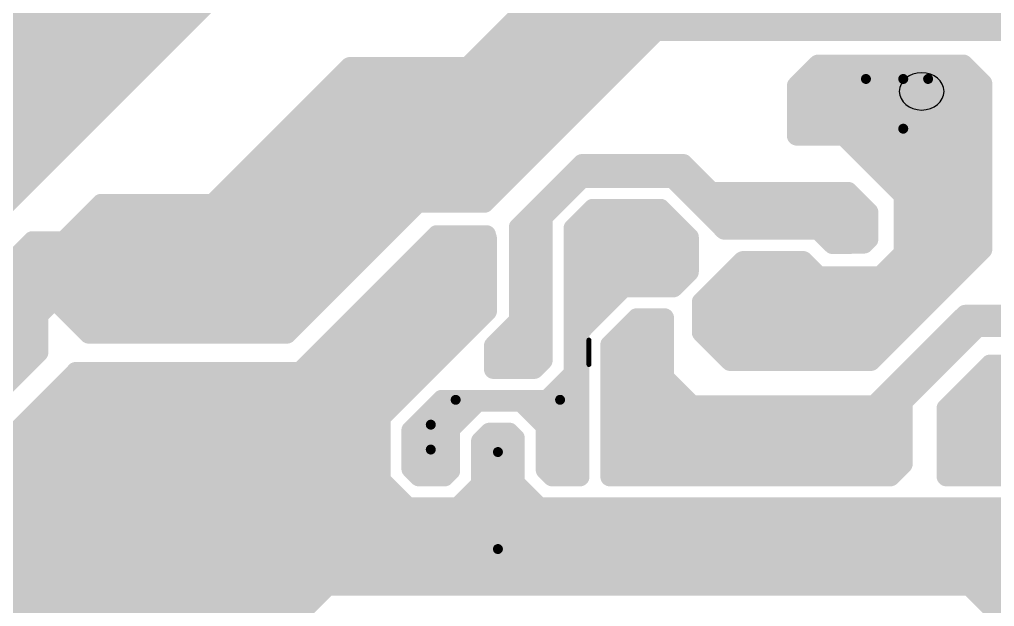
# Model space of a CAD drawing. Extents: x 13 to 23.9, y 0.2 to 11.6.
# Drawn here: x 19.736 to 21.697, y 8.989 to 10.169 of the extents above; entities that cross this region are included whole.
import ezdxf

# ---------------------------------------------------------------- set-up
doc = ezdxf.new("R2010")
doc.units = 0
doc.header["$MEASUREMENT"] = 0
doc.layers.add('BOTTOM', color=250, linetype='Continuous')
doc.layers.get('0').off()

# ---------------------------------------------------------------- blocks, each defined once
blk = doc.blocks.new('UNIT_DISC')
at = {"linetype": 'Continuous', "const_width": 0.5}
blk.add_lwpolyline([(0.25, 0, 1), (-0.25, 0, 1)], format="xyb", close=True, dxfattribs=at)
blk = doc.blocks.new('SHAPE_OV_1600_1400_0_0_0_0')
at = {"linetype": 'Continuous', "const_width": 0.14}
blk.add_lwpolyline([(-0.01, 0), (0.01, 0)], dxfattribs=at)
at = {"xscale": 0.14, "yscale": 0.14, "zscale": 0.14}
for p in [(-0.01, 0), (0.01, 0)]:
    blk.add_blockref('UNIT_DISC', p, dxfattribs=at)
blk = doc.blocks.new('P_OX160Y140D18A')
at = {"layer": 'BOTTOM'}
blk.add_blockref('SHAPE_OV_1600_1400_0_0_0_0', (0, 0), dxfattribs=at)
blk = doc.blocks.new('C25')
for p in [(19.8, 9.65), (19.8, 9.25)]:
    blk.add_blockref('P_OX160Y140D18A', p)
blk = doc.blocks.new('RCFILTERED_18922')
at = {"layer": 'BOTTOM', "linetype": 'Continuous', "const_width": 0.09}
for points in [[(21.15, 10.825), (21.35, 10.825)], [(21.35, 10.025), (21.55, 10.025)]]:
    blk.add_lwpolyline(points, dxfattribs=at)
at = {"layer": 'BOTTOM', "xscale": 0.09, "yscale": 0.09, "zscale": 0.09}
for p in [(21.15, 10.825), (21.35, 10.825), (21.35, 10.025), (21.55, 10.025)]:
    blk.add_blockref('UNIT_DISC', p, dxfattribs=at)
blk = doc.blocks.new('SHAPE_EL_900_900_0_0_0_0')
at = {"xscale": 0.09, "yscale": 0.09, "zscale": 0.09}
blk.add_blockref('UNIT_DISC', (0, 0), dxfattribs=at)
blk = doc.blocks.new('P_EX90Y90D17A')
at = {"layer": 'BOTTOM'}
blk.add_blockref('SHAPE_EL_900_900_0_0_0_0', (0, 0), dxfattribs=at)
blk = doc.blocks.new('SHAPE_EL_1600_1600_0_0_0_0')
at = {"xscale": 0.16, "yscale": 0.16, "zscale": 0.16}
blk.add_blockref('UNIT_DISC', (0, 0), dxfattribs=at)
blk = doc.blocks.new('P_EX160Y160D19A')
at = {"layer": 'BOTTOM'}
blk.add_blockref('SHAPE_EL_1600_1600_0_0_0_0', (0, 0), dxfattribs=at)
blk = doc.blocks.new('SHAPE_EL_1800_1500_0_0_0_0')
at = {"xscale": 0.18, "yscale": 0.15, "zscale": 0.15}
blk.add_blockref('UNIT_DISC', (0, 0), dxfattribs=at)
blk = doc.blocks.new('P_EX180Y150D19A')
at = {"layer": 'BOTTOM'}
blk.add_blockref('SHAPE_EL_1800_1500_0_0_0_0', (0, 0), dxfattribs=at)
blk = doc.blocks.new('RC1')
for name, p in [('P_EX160Y160D19A', (21.15, 10.825)), ('RCFILTERED_18922', (0, 0)), ('P_EX90Y90D17A', (21.35, 10.825)), ('P_EX180Y150D19A', (21.55, 10.025)), ('P_EX90Y90D17A', (21.35, 10.025))]:
    blk.add_blockref(name, p)
blk = doc.blocks.new('SHAPE_EL_1200_1200_0_0_0_0')
at = {"xscale": 0.12, "yscale": 0.12, "zscale": 0.12}
blk.add_blockref('UNIT_DISC', (0, 0), dxfattribs=at)
blk = doc.blocks.new('P_EX120Y120D18A')
at = {"layer": 'BOTTOM'}
blk.add_blockref('SHAPE_EL_1200_1200_0_0_0_0', (0, 0), dxfattribs=at)
blk = doc.blocks.new('SHAPE_EL_1800_1800_0_0_0_0')
at = {"xscale": 0.18, "yscale": 0.18, "zscale": 0.18}
blk.add_blockref('UNIT_DISC', (0, 0), dxfattribs=at)
blk = doc.blocks.new('P_EX180Y180D18A')
at = {"layer": 'BOTTOM'}
blk.add_blockref('SHAPE_EL_1800_1800_0_0_0_0', (0, 0), dxfattribs=at)
blk = doc.blocks.new('SHAPE_EL_1000_1000_0_0_0_0')
at = {"xscale": 0.1, "yscale": 0.1, "zscale": 0.1}
blk.add_blockref('UNIT_DISC', (0, 0), dxfattribs=at)
blk = doc.blocks.new('P_EX100Y100D17A')
at = {"layer": 'BOTTOM'}
blk.add_blockref('SHAPE_EL_1000_1000_0_0_0_0', (0, 0), dxfattribs=at)
blk = doc.blocks.new('RL2')
for name, p in [('P_EX180Y180D18A', (21.912, 9.9)), ('P_EX100Y100D17A', (21.412, 9.75)), ('P_EX120Y120D18A', (21.312, 9.55)), ('P_EX100Y100D17A', (21.412, 9.35)), ('P_EX180Y180D18A', (22.012, 9.2)), ('P_EX180Y180D18A', (22.287, 9.2))]:
    blk.add_blockref(name, p)
blk = doc.blocks.new('P_EX100Y100D18A')
at = {"layer": 'BOTTOM'}
blk.add_blockref('SHAPE_EL_1000_1000_0_0_0_0', (0, 0), dxfattribs=at)
blk = doc.blocks.new('RL1')
for name, p in [('P_EX100Y100D17A', (21.305, 9.785)), ('P_EX100Y100D18A', (21.78, 9.785)), ('P_EX120Y120D18A', (21.225, 9.55)), ('P_EX100Y100D17A', (21.305, 9.31)), ('P_EX120Y120D18A', (21.78, 9.31))]:
    blk.add_blockref(name, p)
blk = doc.blocks.new('SHAPE_EL_780_780_0_0_0_0')
at = {"xscale": 0.078, "yscale": 0.078, "zscale": 0.078}
blk.add_blockref('UNIT_DISC', (0, 0), dxfattribs=at)
blk = doc.blocks.new('P_EX78Y78D16A')
at = {"layer": 'BOTTOM'}
blk.add_blockref('SHAPE_EL_780_780_0_0_0_0', (0, 0), dxfattribs=at)
blk = doc.blocks.new('J31')
for p in [(21.1, 9.101), (21.1, 8.601)]:
    blk.add_blockref('P_EX78Y78D16A', p)
blk = doc.blocks.new('J32')
for p in [(20.963, 9.299), (20.963, 8.699)]:
    blk.add_blockref('P_EX78Y78D16A', p)
blk = doc.blocks.new('J29')
for p in [(20.563, 9.299), (20.563, 8.699)]:
    blk.add_blockref('P_EX78Y78D16A', p)
blk = doc.blocks.new('4148_19392')
at = {"layer": 'BOTTOM', "linetype": 'Continuous', "const_width": 0.01}
blk.add_lwpolyline([(20.881, 9.476), (20.881, 9.525)], dxfattribs=at)
at = {"layer": 'BOTTOM', "xscale": 0.01, "yscale": 0.01, "zscale": 0.01}
for p in [(20.881, 9.525), (20.881, 9.476)]:
    blk.add_blockref('UNIT_DISC', p, dxfattribs=at)
blk = doc.blocks.new('D10')
for name, p in [('P_EX78Y78D16A', (20.75, 9.5)), ('4148_19392', (0, 0)), ('P_EX78Y78D16A', (20.95, 9.5))]:
    blk.add_blockref(name, p)
blk = doc.blocks.new('SHAPE_OV_800_1100_0_0_0_0')
at = {"linetype": 'Continuous', "const_width": 0.08}
blk.add_lwpolyline([(0, -0.015), (0, 0.015)], dxfattribs=at)
at = {"xscale": 0.08, "yscale": 0.08, "zscale": 0.08}
for p in [(0, 0.015), (0, -0.015)]:
    blk.add_blockref('UNIT_DISC', p, dxfattribs=at)
blk = doc.blocks.new('P_OX80Y110D17A')
at = {"layer": 'BOTTOM'}
blk.add_blockref('SHAPE_OV_800_1100_0_0_0_0', (0, 0), dxfattribs=at)
blk = doc.blocks.new('Q21')
for p in [(20.651, 9.637), (20.763, 9.637), (20.876, 9.637)]:
    blk.add_blockref('P_OX80Y110D17A', p)
blk = doc.blocks.new('C26')
for p in [(20.7, 9.3), (20.825, 9.3)]:
    blk.add_blockref('P_EX78Y78D16A', p)
blk = doc.blocks.new('R45')
for p in [(21.038, 9.7), (21.039, 9.3)]:
    blk.add_blockref('P_EX78Y78D16A', p)
blk = doc.blocks.new('POLY_S17_L2_26323')
at = {"layer": 'BOTTOM'}
for points in [[(20.562, 9.725), (20.462, 9.362), (20.3, 9.462)], [(20.675, 9.575), (20.462, 9.362), (20.675, 9.737)], [(20.675, 9.737), (20.462, 9.362), (20.562, 9.725)], [(19.837, 9.45), (20.3, 9.462), (19.4, 9.012)], [(20.3, 9.462), (20.462, 9.362), (19.4, 9.012)], [(19.4, 9.012), (20.462, 9.362), (20.35, 9.025)], [(20.462, 9.25), (20.35, 9.025), (20.462, 9.362)], [(20.525, 9.175), (20.35, 9.025), (20.462, 9.25)], [(20.5, 9.025), (20.35, 9.025), (20.525, 9.175)], [(19.937, 8.612), (19.4, 9.012), (20.35, 9.025)], [(19.225, 8.612), (19.4, 9.012), (19.937, 8.612)]]:
    blk.add_solid(points, dxfattribs=at)
blk = doc.blocks.new('POLY_S28_L2_26324')
at = {"layer": 'BOTTOM'}
for points in [[(20.875, 10.3), (21.025, 10.137), (20.637, 10.075)], [(21.962, 10.175), (21.025, 10.137), (20.875, 10.3)], [(21.875, 10.162), (21.025, 10.137), (21.962, 10.175)], [(21.825, 10.137), (21.025, 10.137), (21.875, 10.162)], [(20.537, 9.8), (19.775, 9.6), (21.025, 10.137)], [(19.775, 9.6), (20.112, 9.8), (21.025, 10.137)], [(20.637, 10.075), (21.025, 10.137), (20.112, 9.8)], [(20.687, 9.8), (20.537, 9.8), (21.025, 10.137)], [(20.425, 10.087), (20.637, 10.075), (20.112, 9.8)], [(19.837, 9.725), (20.112, 9.8), (19.437, 9.4)], [(19.437, 9.4), (20.112, 9.8), (19.775, 9.6)], [(19.812, 9.6), (19.775, 9.6), (20.537, 9.8)], [(20.275, 9.537), (19.812, 9.6), (20.537, 9.8)], [(19.9, 9.8), (20.112, 9.8), (19.837, 9.725)], [(19.762, 9.725), (19.837, 9.725), (19.437, 9.4)], [(19.775, 9.5), (19.362, 9.087), (19.775, 9.6)], [(19.362, 9.087), (19.437, 9.4), (19.775, 9.6)], [(19.875, 9.537), (19.812, 9.6), (20.275, 9.537)]]:
    blk.add_solid(points, dxfattribs=at)
blk = doc.blocks.new('POLY_S13_L2_26326')
at = {"layer": 'BOTTOM'}
for points in [[(20.05, 10.537), (19.437, 9.525), (19.35, 9.837)], [(20.15, 10.262), (19.437, 9.525), (20.05, 10.537)], [(20.112, 10.2), (19.437, 9.525), (20.15, 10.262)], [(18.812, 9.837), (19.35, 9.837), (18.687, 9.7)], [(19.35, 9.837), (19.437, 9.525), (18.687, 9.7)], [(18.512, 9.712), (18.662, 9.7), (18.425, 9.662)], [(18.425, 9.662), (18.662, 9.7), (18.425, 9.587)], [(18.425, 9.587), (18.662, 9.7), (18.475, 9.55)], [(18.475, 9.55), (18.662, 9.7), (18.537, 9.525)], [(18.537, 9.525), (18.662, 9.7), (19.437, 9.525)], [(18.687, 9.7), (19.437, 9.525), (18.662, 9.7)]]:
    blk.add_solid(points, dxfattribs=at)
blk = doc.blocks.new('POLY_S24_L2_26318')
at = {"layer": 'BOTTOM'}
for points in [[(20.687, 9.35), (20.737, 9.237), (20.662, 9.325)], [(20.725, 9.337), (20.737, 9.237), (20.687, 9.35)], [(20.662, 9.325), (20.737, 9.237), (20.65, 9.237)], [(20.65, 9.237), (20.737, 9.237), (20.625, 9.187)], [(20.737, 9.237), (20.775, 9.187), (20.625, 9.187)], [(20.5, 9.187), (20.625, 9.187), (20.487, 9.037)], [(20.487, 9.037), (20.625, 9.187), (21.65, 9.025)], [(20.625, 9.187), (20.775, 9.187), (21.65, 9.025)], [(21.75, 9.187), (21.887, 9.062), (20.775, 9.187)], [(21.887, 9.062), (21.65, 9.025), (20.775, 9.187)], [(22.562, 9.025), (21.65, 9.025), (21.887, 9.062)], [(21.812, 8.862), (21.65, 9.025), (22.4, 8.862)], [(22.4, 8.862), (21.65, 9.025), (22.562, 9.025)]]:
    blk.add_solid(points, dxfattribs=at)
blk = doc.blocks.new('POLY_S9_L2_26383')
at = {"layer": 'BOTTOM'}
for points in [[(21.031, 9.79), (20.949, 9.624), (20.881, 9.778)], [(21.041, 9.778), (20.949, 9.624), (21.031, 9.79)], [(20.881, 9.778), (20.949, 9.624), (20.847, 9.74)], [(21.089, 9.732), (20.949, 9.624), (21.041, 9.778)], [(20.847, 9.74), (20.949, 9.624), (20.869, 9.556)], [(21.099, 9.672), (20.949, 9.624), (21.089, 9.732)], [(21.047, 9.626), (20.949, 9.624), (21.099, 9.672)]]:
    blk.add_solid(points, dxfattribs=at)
blk = doc.blocks.new('POLY_S6_L2_26381')
at = {"layer": 'BOTTOM'}
for points in [[(20.579, 9.392), (20.625, 9.362), (20.531, 9.346)], [(20.635, 9.396), (20.625, 9.362), (20.579, 9.392)], [(20.531, 9.346), (20.625, 9.362), (20.527, 9.264)], [(20.527, 9.264), (20.625, 9.362), (20.593, 9.25)]]:
    blk.add_solid(points, dxfattribs=at)
blk = doc.blocks.new('POLY_S3_L2_26382')
at = {"layer": 'BOTTOM'}
blk.add_solid([(20.849, 9.396), (20.781, 9.396), (20.797, 9.348)], dxfattribs=at)
blk = doc.blocks.new('POLY_S8_L2_26384')
at = {"layer": 'BOTTOM'}
for points in [[(21.035, 9.576), (21.041, 9.436), (20.957, 9.56)], [(20.957, 9.56), (21.041, 9.436), (20.919, 9.502)], [(20.919, 9.502), (21.041, 9.436), (20.925, 9.254)], [(21.131, 9.358), (20.925, 9.254), (21.041, 9.436)], [(21.467, 9.25), (20.925, 9.254), (21.131, 9.358)], [(21.473, 9.358), (21.467, 9.25), (21.131, 9.358)]]:
    blk.add_solid(points, dxfattribs=at)
blk = doc.blocks.new('POLY_S17_L2_26301')
at = {"layer": 'BOTTOM'}
for points in [[(21.346, 10.084), (21.634, 10.084), (21.298, 10.02)], [(21.298, 10.02), (21.634, 10.084), (21.298, 9.93)], [(21.298, 9.93), (21.634, 10.084), (21.394, 9.933)], [(21.394, 9.933), (21.634, 10.084), (21.519, 9.805)], [(21.679, 10.036), (21.455, 9.478), (21.634, 10.084)], [(21.634, 10.084), (21.455, 9.478), (21.519, 9.703)], [(21.519, 9.805), (21.634, 10.084), (21.519, 9.703)], [(21.679, 9.706), (21.455, 9.478), (21.679, 10.036)], [(21.186, 9.69), (21.352, 9.655), (21.112, 9.607)], [(21.311, 9.69), (21.352, 9.655), (21.186, 9.69)], [(21.519, 9.703), (21.455, 9.478), (21.455, 9.655)], [(21.112, 9.607), (21.352, 9.655), (21.093, 9.552)], [(21.093, 9.552), (21.352, 9.655), (21.166, 9.478)], [(21.166, 9.478), (21.352, 9.655), (21.455, 9.478)], [(21.352, 9.655), (21.455, 9.655), (21.455, 9.478)]]:
    blk.add_solid(points, dxfattribs=at)
blk = doc.blocks.new('POLY_S9_L2_26454')
at = {"layer": 'BOTTOM'}
for points in [[(22.912, 9.676), (22.15, 9.538), (22.012, 9.663)], [(22.912, 9.526), (22.15, 9.538), (22.912, 9.676)], [(22.012, 9.663), (22.15, 9.538), (21.825, 9.476)], [(21.912, 9.263), (21.825, 9.476), (22.15, 9.538)], [(21.687, 9.476), (21.825, 9.476), (21.6, 9.388)], [(21.6, 9.388), (21.825, 9.476), (21.6, 9.251)], [(21.6, 9.251), (21.825, 9.476), (21.912, 9.263)]]:
    blk.add_solid(points, dxfattribs=at)
blk = doc.blocks.new('POLY_S15_L2_26317')
at = {"layer": 'BOTTOM'}
for points in [[(22.712, 9.075), (22.775, 8.912), (22.437, 8.8)], [(22.887, 9.062), (22.775, 8.912), (22.712, 9.075)], [(22.862, 8.925), (22.775, 8.912), (22.887, 9.062)], [(21.3, 8.962), (21.587, 8.675), (21.2, 8.962)], [(21.2, 8.962), (21.587, 8.675), (21.212, 8.787)], [(22.475, 8.625), (22.15, 8.625), (22.775, 8.912)], [(22.775, 8.912), (22.15, 8.625), (22.437, 8.8)], [(21.5, 8.5), (21.212, 8.787), (22.025, 8.5)], [(21.212, 8.787), (21.587, 8.675), (22.025, 8.5)], [(22, 8.8), (22.437, 8.8), (21.875, 8.675)], [(22.437, 8.8), (22.15, 8.625), (21.875, 8.675)], [(22.025, 8.5), (21.587, 8.675), (22.15, 8.625)], [(21.875, 8.675), (22.15, 8.625), (21.587, 8.675)]]:
    blk.add_solid(points, dxfattribs=at)

msp = doc.modelspace()

# ---------------------------------------------------------------- linework, layer by layer
at = {"layer": 'BOTTOM', "linetype": 'Continuous'}
for points, const_width in [([(19.35, 9.65), (20.025, 10.325)], 0.038), ([(20.637, 10.075), (20.862, 10.3)], 0.038), ([(19.437, 9.525), (20.162, 10.25)], 0.038), ([(20.638, 10), (20.888, 10.25)], 0.038), ([(20.671, 9.8), (21.016, 10.145)], 0.038), ([(21.016, 10.145), (21.402, 10.145)], 0.038), ([(21.105, 10.145), (21.695, 10.145)], 0.038), ([(21.675, 10.145), (21.845, 10.145)], 0.038), ([(21.299, 10.036), (21.342, 10.079)], 0.04), ([(21.315, 10.037), (21.358, 10.08)], 0.038), ([(21.342, 10.079), (21.393, 10.079)], 0.04), ([(21.358, 10.08), (21.634, 10.08)], 0.038), ([(21.634, 10.08), (21.673, 10.041)], 0.038), ([(20.125, 9.8), (20.4, 10.075)], 0.038), ([(20.4, 10.075), (20.663, 10.075)], 0.038), ([(21.425, 10.05), (21.513, 9.962)], 0.038), ([(21.438, 10.05), (21.563, 10.05)], 0.02), ([(21.513, 9.95), (21.513, 10.05)], 0.02), ([(21.673, 9.707), (21.673, 10.041)], 0.038), ([(21.299, 9.936), (21.299, 10.036)], 0.04), ([(21.315, 9.965), (21.315, 10.037)], 0.038), ([(20.538, 10), (20.638, 10)], 0.038), ([(21.438, 10.012), (21.663, 10.012)], 0.038), ([(21.513, 9.7), (21.513, 9.962)], 0.038), ([(21.299, 9.936), (21.394, 9.936)], 0.04), ([(21.394, 9.936), (21.519, 9.811)], 0.04), ([(20.739, 9.752), (20.867, 9.88)], 0.038), ([(20.763, 9.76), (20.865, 9.862)], 0.038), ([(20.865, 9.862), (21.057, 9.862)], 0.038), ([(20.867, 9.88), (21.071, 9.88)], 0.038), ([(21.057, 9.862), (21.133, 9.786)], 0.038), ([(21.071, 9.88), (21.127, 9.824)], 0.038), ([(20.789, 9.772), (20.867, 9.85)], 0.038), ([(20.867, 9.85), (21.049, 9.85)], 0.038), ([(21.049, 9.85), (21.153, 9.746)], 0.038), ([(21.127, 9.824), (21.321, 9.824)], 0.038), ([(21.24, 9.824), (21.359, 9.824)], 0.038), ([(21.321, 9.824), (21.333, 9.812)], 0.038), ([(21.322, 9.823), (21.402, 9.823)], 0.04), ([(21.359, 9.824), (21.419, 9.764)], 0.038), ([(21.402, 9.823), (21.443, 9.782)], 0.04), ([(21.131, 9.804), (21.244, 9.804)], 0.038), ([(21.263, 9.8), (21.313, 9.8)], 0.048), ([(21.333, 9.788), (21.333, 9.812)], 0.038), ([(21.519, 9.704), (21.519, 9.811)], 0.04), ([(19.8, 9.7), (19.9, 9.8)], 0.038), ([(19.9, 9.8), (20.125, 9.8)], 0.038), ([(19.925, 9.8), (20.125, 9.8)], 0.038), ([(20.274, 9.537), (20.537, 9.8)], 0.038), ([(20.509, 9.8), (20.671, 9.8)], 0.038), ([(20.849, 9.75), (20.889, 9.79)], 0.038), ([(20.889, 9.79), (20.971, 9.79)], 0.038), ([(20.967, 9.79), (21.025, 9.79)], 0.038), ([(21.025, 9.79), (21.083, 9.732)], 0.038), ([(21.133, 9.786), (21.295, 9.786)], 0.038), ([(21.138, 9.787), (21.275, 9.787)], 0.038), ([(21.333, 9.768), (21.333, 9.786)], 0.038), ([(21.341, 9.796), (21.39, 9.747)], 0.038), ([(20.789, 9.484), (20.789, 9.772)], 0.038), ([(21.159, 9.766), (21.305, 9.766)], 0.038), ([(21.311, 9.746), (21.333, 9.768)], 0.038), ([(21.419, 9.731), (21.419, 9.764)], 0.038), ([(21.419, 9.746), (21.419, 9.764)], 0.038), ([(21.443, 9.728), (21.443, 9.782)], 0.04), ([(20.739, 9.564), (20.739, 9.752)], 0.038), ([(20.763, 9.572), (20.763, 9.76)], 0.038), ([(20.849, 9.458), (20.849, 9.75)], 0.038), ([(21.153, 9.746), (21.311, 9.746)], 0.038), ([(21.262, 9.746), (21.342, 9.746)], 0.038), ([(21.342, 9.746), (21.371, 9.717)], 0.038), ([(21.39, 9.736), (21.39, 9.747)], 0.038), ([(19.437, 9.4), (19.762, 9.725)], 0.038), ([(19.762, 9.725), (19.825, 9.725)], 0.038), ([(20.3, 9.462), (20.575, 9.737)], 0.038), ([(20.575, 9.737), (20.675, 9.737)], 0.038), ([(20.675, 9.725), (20.675, 9.737)], 0.038), ([(20.677, 9.586), (20.677, 9.73)], 0.038), ([(20.763, 9.637), (20.763, 9.725)], 0.038), ([(21.083, 9.662), (21.083, 9.732)], 0.038), ([(21.405, 9.717), (21.419, 9.731)], 0.038), ([(21.434, 9.719), (21.443, 9.728)], 0.04), ([(21.371, 9.717), (21.405, 9.717)], 0.038), ([(21.399, 9.719), (21.434, 9.719)], 0.04), ([(21.448, 9.482), (21.673, 9.707)], 0.038), ([(20.875, 9.65), (20.925, 9.7)], 0.038), ([(20.925, 9.7), (21.038, 9.7)], 0.038), ([(21.363, 9.55), (21.513, 9.7)], 0.038), ([(21.468, 9.653), (21.519, 9.704)], 0.04), ([(20.677, 9.583), (20.677, 9.669)], 0.038), ([(21.107, 9.602), (21.189, 9.684)], 0.038), ([(21.189, 9.684), (21.249, 9.684)], 0.038), ([(21.191, 9.685), (21.312, 9.685)], 0.038), ([(21.312, 9.685), (21.343, 9.654)], 0.038), ([(21.051, 9.63), (21.083, 9.662)], 0.038), ([(21.343, 9.654), (21.455, 9.654)], 0.038), ([(21.354, 9.653), (21.468, 9.653)], 0.04), ([(21.361, 9.653), (21.435, 9.653)], 0.038), ([(19.387, 9.237), (19.787, 9.637)], 0.038), ([(19.787, 9.637), (20.337, 9.637)], 0.038), ([(20.237, 9.362), (20.512, 9.637)], 0.04), ([(20.487, 9.637), (20.65, 9.637)], 0.038), ([(20.512, 9.637), (20.65, 9.637)], 0.04), ([(20.763, 9.55), (20.763, 9.637)], 0.038), ([(20.863, 9.542), (20.951, 9.63)], 0.038), ([(20.875, 9.575), (20.875, 9.637)], 0.038), ([(20.951, 9.63), (21.051, 9.63)], 0.038), ([(19.775, 9.575), (19.8, 9.6)], 0.038), ([(19.8, 9.6), (19.812, 9.6)], 0.038), ([(19.812, 9.6), (19.825, 9.587)], 0.038), ([(19.812, 9.6), (19.875, 9.537)], 0.038), ([(21.107, 9.601), (21.107, 9.602)], 0.038), ([(21.107, 9.54), (21.107, 9.601)], 0.038), ([(19.775, 9.5), (19.775, 9.575)], 0.038), ([(20.415, 9.321), (20.677, 9.583)], 0.038), ([(20.627, 9.536), (20.677, 9.586)], 0.038), ([(20.85, 9.55), (20.875, 9.575)], 0.038), ([(20.923, 9.516), (20.977, 9.57)], 0.038), ([(20.977, 9.57), (21.033, 9.57)], 0.038), ([(21.033, 9.45), (21.033, 9.57)], 0.038), ([(21.38, 9.32), (21.63, 9.57)], 0.038), ([(21.45, 9.388), (21.638, 9.576)], 0.04), ([(21.63, 9.57), (21.72, 9.57)], 0.038), ([(21.638, 9.576), (21.787, 9.576)], 0.04), ([(20.689, 9.514), (20.739, 9.564)], 0.038), ([(20.713, 9.5), (20.763, 9.55)], 0.038), ([(20.85, 9.437), (20.85, 9.55)], 0.038), ([(21.213, 9.55), (21.363, 9.55)], 0.038), ([(21.512, 9.425), (21.65, 9.563)], 0.04), ([(21.512, 9.401), (21.662, 9.551)], 0.04), ([(21.662, 9.551), (21.787, 9.551)], 0.04), ([(19.875, 9.537), (20.1, 9.537)], 0.038), ([(20.062, 9.537), (20.274, 9.537)], 0.038), ([(20.75, 9.524), (20.763, 9.537)], 0.048), ([(20.75, 9.475), (20.75, 9.524)], 0.048), ([(20.863, 9.25), (20.863, 9.542)], 0.038), ([(21.107, 9.54), (21.165, 9.482)], 0.038), ([(20.689, 9.466), (20.689, 9.514)], 0.038), ([(20.923, 9.25), (20.923, 9.516)], 0.038), ([(19.362, 9.087), (19.775, 9.5)], 0.038), ([(20.963, 9.3), (20.963, 9.5)], 0.038), ([(20.771, 9.466), (20.789, 9.484)], 0.038), ([(21.165, 9.482), (21.448, 9.482)], 0.038), ([(21.6, 9.388), (21.688, 9.476)], 0.04), ([(21.688, 9.476), (21.875, 9.476)], 0.04), ([(19.4, 9.012), (19.849, 9.461)], 0.038), ([(19.849, 9.462), (20.3, 9.462)], 0.038), ([(19.849, 9.461), (19.849, 9.462)], 0.038), ([(20.689, 9.466), (20.771, 9.466)], 0.038), ([(20.797, 9.406), (20.849, 9.458)], 0.038), ([(20.825, 9.412), (20.85, 9.437)], 0.038), ([(21.033, 9.45), (21.127, 9.356)], 0.038), ([(20.825, 9.3), (20.825, 9.412)], 0.038), ([(20.825, 9.312), (20.825, 9.412)], 0.038), ([(21.512, 9.276), (21.512, 9.425)], 0.04), ([(20.523, 9.344), (20.585, 9.406)], 0.038), ([(20.563, 9.355), (20.613, 9.405)], 0.02), ([(20.585, 9.406), (20.797, 9.406)], 0.038), ([(20.603, 9.346), (20.657, 9.4)], 0.038), ([(20.613, 9.405), (20.823, 9.405)], 0.02), ([(20.657, 9.4), (20.745, 9.4)], 0.038), ([(20.745, 9.4), (20.793, 9.352)], 0.038), ([(21.021, 9.395), (21.446, 9.395)], 0.038), ([(21.47, 9.325), (21.47, 9.41)], 0.038), ([(21.47, 9.25), (21.47, 9.41)], 0.038), ([(21.487, 9.276), (21.487, 9.401)], 0.04), ([(21.512, 9.288), (21.512, 9.401)], 0.04), ([(21.1, 9.376), (21.387, 9.376)], 0.04), ([(21.6, 9.251), (21.6, 9.388)], 0.04), ([(20.237, 9.124), (20.237, 9.362)], 0.04), ([(20.463, 9.244), (20.463, 9.366)], 0.038), ([(21.127, 9.356), (21.469, 9.356)], 0.038), ([(20.523, 9.266), (20.523, 9.344)], 0.038), ([(20.563, 9.305), (20.563, 9.355)], 0.02), ([(20.603, 9.262), (20.603, 9.346)], 0.038), ([(20.663, 9.322), (20.681, 9.34)], 0.038), ([(20.681, 9.34), (20.721, 9.34)], 0.038), ([(20.721, 9.34), (20.733, 9.328)], 0.038), ([(20.793, 9.264), (20.793, 9.352)], 0.038), ([(20.825, 9.288), (20.825, 9.337)], 0.048), ([(21.469, 9.25), (21.469, 9.352)], 0.038), ([(20.663, 9.236), (20.663, 9.322)], 0.038), ([(20.733, 9.238), (20.733, 9.328)], 0.038), ([(21.265, 9.32), (21.38, 9.32)], 0.038), ([(20.963, 9.3), (21.288, 9.3)], 0.038), ([(20.698, 9.105), (20.698, 9.3)], 0.02), ([(20.825, 9.288), (20.838, 9.275)], 0.048), ([(21.487, 9.251), (21.512, 9.276)], 0.04), ([(19.8, 8.8), (19.8, 9.262)], 0.04), ([(20.523, 9.266), (20.539, 9.25)], 0.038), ([(20.591, 9.25), (20.603, 9.262)], 0.038), ([(20.793, 9.264), (20.807, 9.25)], 0.038), ([(20.463, 9.244), (20.517, 9.19)], 0.038), ([(20.539, 9.25), (20.591, 9.25)], 0.038), ([(20.617, 9.19), (20.663, 9.236)], 0.038), ([(20.733, 9.238), (20.781, 9.19)], 0.038), ([(20.807, 9.25), (20.863, 9.25)], 0.038), ([(20.923, 9.25), (21.469, 9.25)], 0.038), ([(20.925, 9.25), (21.47, 9.25)], 0.038), ([(21.462, 9.251), (21.487, 9.251)], 0.04), ([(21.6, 9.251), (21.837, 9.251)], 0.04), ([(20.517, 9.19), (20.617, 9.19)], 0.038), ([(20.718, 9.19), (21.757, 9.19)], 0.038), ([(20.781, 9.19), (20.905, 9.19)], 0.038), ([(21.178, 9.19), (21.757, 9.19)], 0.038), ([(19.937, 8.825), (20.237, 9.125)], 0.04), ([(20.237, 9.125), (20.25, 9.125)], 0.04), ([(20.237, 9.124), (20.675, 9.124)], 0.04), ([(19.937, 8.612), (20.375, 9.05)], 0.038), ([(20.347, 9.03), (20.461, 9.03)], 0.038), ([(20.37, 9.03), (20.71, 9.03)], 0.038), ([(20.45, 9.03), (20.71, 9.03)], 0.038), ([(20.693, 9.03), (21.646, 9.03)], 0.038), ([(21.646, 9.03), (21.813, 8.863)], 0.038)]:
    msp.add_lwpolyline(points, dxfattribs=dict(at, const_width=const_width))

# ---------------------------------------------------------------- block references
for name in ['RC1', 'POLY_S13_L2_26326', 'POLY_S28_L2_26324', 'POLY_S17_L2_26301', 'RL2', 'RL1', 'POLY_S9_L2_26383', 'POLY_S17_L2_26323', 'R45', 'C25', 'Q21', 'POLY_S9_L2_26454', 'POLY_S8_L2_26384', 'D10', 'POLY_S24_L2_26318', 'POLY_S6_L2_26381', 'POLY_S3_L2_26382', 'J29', 'C26', 'J32', 'J31', 'POLY_S15_L2_26317']:
    msp.add_blockref(name, (0, 0))
at = {"layer": 'BOTTOM'}
for p, xscale, yscale, zscale in [((21.016, 10.145), 0.038, 0.038, 0.038), ((21.016, 10.145), 0.038, 0.038, 0.038), ((21.105, 10.145), 0.038, 0.038, 0.038), ((21.402, 10.145), 0.038, 0.038, 0.038), ((21.675, 10.145), 0.038, 0.038, 0.038), ((21.695, 10.145), 0.038, 0.038, 0.038), ((21.342, 10.079), 0.04, 0.04, 0.04), ((21.342, 10.079), 0.04, 0.04, 0.04), ((21.358, 10.08), 0.038, 0.038, 0.038), ((21.358, 10.08), 0.038, 0.038, 0.038), ((21.393, 10.079), 0.04, 0.04, 0.04), ((21.634, 10.08), 0.038, 0.038, 0.038), ((21.634, 10.08), 0.038, 0.038, 0.038), ((20.4, 10.075), 0.038, 0.038, 0.038), ((20.4, 10.075), 0.038, 0.038, 0.038), ((20.637, 10.075), 0.038, 0.038, 0.038), ((20.663, 10.075), 0.038, 0.038, 0.038), ((21.425, 10.05), 0.038, 0.038, 0.038), ((21.438, 10.05), 0.02, 0.02, 0.02), ((21.513, 10.05), 0.02, 0.02, 0.02), ((21.563, 10.05), 0.02, 0.02, 0.02), ((21.673, 10.041), 0.038, 0.038, 0.038), ((21.673, 10.041), 0.038, 0.038, 0.038), ((21.299, 10.036), 0.04, 0.04, 0.04), ((21.299, 10.036), 0.04, 0.04, 0.04), ((21.315, 10.037), 0.038, 0.038, 0.038), ((21.315, 10.037), 0.038, 0.038, 0.038), ((20.538, 10), 0.038, 0.038, 0.038), ((20.638, 10), 0.038, 0.038, 0.038), ((20.638, 10), 0.038, 0.038, 0.038), ((21.438, 10.012), 0.038, 0.038, 0.038), ((21.663, 10.012), 0.038, 0.038, 0.038), ((21.315, 9.965), 0.038, 0.038, 0.038), ((21.513, 9.962), 0.038, 0.038, 0.038), ((21.513, 9.962), 0.038, 0.038, 0.038), ((21.513, 9.95), 0.02, 0.02, 0.02), ((21.299, 9.936), 0.04, 0.04, 0.04), ((21.299, 9.936), 0.04, 0.04, 0.04), ((21.394, 9.936), 0.04, 0.04, 0.04), ((21.394, 9.936), 0.04, 0.04, 0.04), ((20.865, 9.862), 0.038, 0.038, 0.038), ((20.865, 9.862), 0.038, 0.038, 0.038), ((20.867, 9.88), 0.038, 0.038, 0.038), ((20.867, 9.88), 0.038, 0.038, 0.038), ((21.057, 9.862), 0.038, 0.038, 0.038), ((21.057, 9.862), 0.038, 0.038, 0.038), ((21.071, 9.88), 0.038, 0.038, 0.038), ((21.071, 9.88), 0.038, 0.038, 0.038), ((20.867, 9.85), 0.038, 0.038, 0.038), ((20.867, 9.85), 0.038, 0.038, 0.038), ((21.049, 9.85), 0.038, 0.038, 0.038), ((21.049, 9.85), 0.038, 0.038, 0.038), ((21.127, 9.824), 0.038, 0.038, 0.038), ((21.127, 9.824), 0.038, 0.038, 0.038), ((21.24, 9.824), 0.038, 0.038, 0.038), ((21.321, 9.824), 0.038, 0.038, 0.038), ((21.321, 9.824), 0.038, 0.038, 0.038), ((21.322, 9.823), 0.04, 0.04, 0.04), ((21.359, 9.824), 0.038, 0.038, 0.038), ((21.359, 9.824), 0.038, 0.038, 0.038), ((21.402, 9.823), 0.04, 0.04, 0.04), ((21.402, 9.823), 0.04, 0.04, 0.04), ((21.131, 9.804), 0.038, 0.038, 0.038), ((21.244, 9.804), 0.038, 0.038, 0.038), ((21.263, 9.8), 0.048, 0.048, 0.048), ((21.313, 9.8), 0.048, 0.048, 0.048), ((21.333, 9.812), 0.038, 0.038, 0.038), ((21.333, 9.812), 0.038, 0.038, 0.038), ((21.519, 9.811), 0.04, 0.04, 0.04), ((21.519, 9.811), 0.04, 0.04, 0.04), ((19.9, 9.8), 0.038, 0.038, 0.038), ((19.9, 9.8), 0.038, 0.038, 0.038), ((19.925, 9.8), 0.038, 0.038, 0.038), ((20.125, 9.8), 0.038, 0.038, 0.038), ((20.125, 9.8), 0.038, 0.038, 0.038), ((20.125, 9.8), 0.038, 0.038, 0.038), ((20.509, 9.8), 0.038, 0.038, 0.038), ((20.537, 9.8), 0.038, 0.038, 0.038), ((20.671, 9.8), 0.038, 0.038, 0.038), ((20.671, 9.8), 0.038, 0.038, 0.038), ((20.889, 9.79), 0.038, 0.038, 0.038), ((20.889, 9.79), 0.038, 0.038, 0.038), ((20.967, 9.79), 0.038, 0.038, 0.038), ((20.971, 9.79), 0.038, 0.038, 0.038), ((21.025, 9.79), 0.038, 0.038, 0.038), ((21.025, 9.79), 0.038, 0.038, 0.038), ((21.133, 9.786), 0.038, 0.038, 0.038), ((21.133, 9.786), 0.038, 0.038, 0.038), ((21.138, 9.787), 0.038, 0.038, 0.038), ((21.275, 9.787), 0.038, 0.038, 0.038), ((21.295, 9.786), 0.038, 0.038, 0.038), ((21.333, 9.788), 0.038, 0.038, 0.038), ((21.333, 9.786), 0.038, 0.038, 0.038), ((21.341, 9.796), 0.038, 0.038, 0.038), ((20.789, 9.772), 0.038, 0.038, 0.038), ((20.789, 9.772), 0.038, 0.038, 0.038), ((21.159, 9.766), 0.038, 0.038, 0.038), ((21.305, 9.766), 0.038, 0.038, 0.038), ((21.333, 9.768), 0.038, 0.038, 0.038), ((21.333, 9.768), 0.038, 0.038, 0.038), ((21.419, 9.764), 0.038, 0.038, 0.038), ((21.419, 9.764), 0.038, 0.038, 0.038), ((21.419, 9.764), 0.038, 0.038, 0.038), ((21.443, 9.782), 0.04, 0.04, 0.04), ((21.443, 9.782), 0.04, 0.04, 0.04), ((20.739, 9.752), 0.038, 0.038, 0.038), ((20.739, 9.752), 0.038, 0.038, 0.038), ((20.763, 9.76), 0.038, 0.038, 0.038), ((20.763, 9.76), 0.038, 0.038, 0.038), ((20.849, 9.75), 0.038, 0.038, 0.038), ((20.849, 9.75), 0.038, 0.038, 0.038), ((21.153, 9.746), 0.038, 0.038, 0.038), ((21.153, 9.746), 0.038, 0.038, 0.038), ((21.262, 9.746), 0.038, 0.038, 0.038), ((21.311, 9.746), 0.038, 0.038, 0.038), ((21.311, 9.746), 0.038, 0.038, 0.038), ((21.342, 9.746), 0.038, 0.038, 0.038), ((21.342, 9.746), 0.038, 0.038, 0.038), ((21.39, 9.747), 0.038, 0.038, 0.038), ((21.39, 9.747), 0.038, 0.038, 0.038), ((21.419, 9.746), 0.038, 0.038, 0.038), ((19.762, 9.725), 0.038, 0.038, 0.038), ((19.762, 9.725), 0.038, 0.038, 0.038), ((19.825, 9.725), 0.038, 0.038, 0.038), ((20.575, 9.737), 0.038, 0.038, 0.038), ((20.575, 9.737), 0.038, 0.038, 0.038), ((20.675, 9.737), 0.038, 0.038, 0.038), ((20.675, 9.737), 0.038, 0.038, 0.038), ((20.675, 9.725), 0.038, 0.038, 0.038), ((20.677, 9.73), 0.038, 0.038, 0.038), ((20.763, 9.725), 0.038, 0.038, 0.038), ((21.083, 9.732), 0.038, 0.038, 0.038), ((21.083, 9.732), 0.038, 0.038, 0.038), ((21.39, 9.736), 0.038, 0.038, 0.038), ((21.419, 9.731), 0.038, 0.038, 0.038), ((21.419, 9.731), 0.038, 0.038, 0.038), ((21.443, 9.728), 0.04, 0.04, 0.04), ((21.443, 9.728), 0.04, 0.04, 0.04), ((21.371, 9.717), 0.038, 0.038, 0.038), ((21.371, 9.717), 0.038, 0.038, 0.038), ((21.399, 9.719), 0.04, 0.04, 0.04), ((21.405, 9.717), 0.038, 0.038, 0.038), ((21.405, 9.717), 0.038, 0.038, 0.038), ((21.434, 9.719), 0.04, 0.04, 0.04), ((21.434, 9.719), 0.04, 0.04, 0.04), ((21.673, 9.707), 0.038, 0.038, 0.038), ((21.673, 9.707), 0.038, 0.038, 0.038), ((19.8, 9.7), 0.038, 0.038, 0.038), ((20.925, 9.7), 0.038, 0.038, 0.038), ((20.925, 9.7), 0.038, 0.038, 0.038), ((21.038, 9.7), 0.038, 0.038, 0.038), ((21.513, 9.7), 0.038, 0.038, 0.038), ((21.513, 9.7), 0.038, 0.038, 0.038), ((21.519, 9.704), 0.04, 0.04, 0.04), ((21.519, 9.704), 0.04, 0.04, 0.04), ((20.677, 9.669), 0.038, 0.038, 0.038), ((21.189, 9.684), 0.038, 0.038, 0.038), ((21.189, 9.684), 0.038, 0.038, 0.038), ((21.191, 9.685), 0.038, 0.038, 0.038), ((21.249, 9.684), 0.038, 0.038, 0.038), ((21.312, 9.685), 0.038, 0.038, 0.038), ((21.312, 9.685), 0.038, 0.038, 0.038), ((20.875, 9.65), 0.038, 0.038, 0.038), ((21.083, 9.662), 0.038, 0.038, 0.038), ((21.083, 9.662), 0.038, 0.038, 0.038), ((21.343, 9.654), 0.038, 0.038, 0.038), ((21.343, 9.654), 0.038, 0.038, 0.038), ((21.354, 9.653), 0.04, 0.04, 0.04), ((21.361, 9.653), 0.038, 0.038, 0.038), ((21.435, 9.653), 0.038, 0.038, 0.038), ((21.455, 9.654), 0.038, 0.038, 0.038), ((21.468, 9.653), 0.04, 0.04, 0.04), ((21.468, 9.653), 0.04, 0.04, 0.04), ((19.787, 9.637), 0.038, 0.038, 0.038), ((19.787, 9.637), 0.038, 0.038, 0.038), ((20.337, 9.637), 0.038, 0.038, 0.038), ((20.487, 9.637), 0.038, 0.038, 0.038), ((20.512, 9.637), 0.04, 0.04, 0.04), ((20.512, 9.637), 0.04, 0.04, 0.04), ((20.65, 9.637), 0.04, 0.04, 0.04), ((20.65, 9.637), 0.038, 0.038, 0.038), ((20.763, 9.637), 0.038, 0.038, 0.038), ((20.763, 9.637), 0.038, 0.038, 0.038), ((20.875, 9.637), 0.038, 0.038, 0.038), ((20.951, 9.63), 0.038, 0.038, 0.038), ((20.951, 9.63), 0.038, 0.038, 0.038), ((21.051, 9.63), 0.038, 0.038, 0.038), ((21.051, 9.63), 0.038, 0.038, 0.038), ((19.8, 9.6), 0.038, 0.038, 0.038), ((19.8, 9.6), 0.038, 0.038, 0.038), ((19.812, 9.6), 0.038, 0.038, 0.038), ((19.812, 9.6), 0.038, 0.038, 0.038), ((19.812, 9.6), 0.038, 0.038, 0.038), ((21.107, 9.602), 0.038, 0.038, 0.038), ((21.107, 9.602), 0.038, 0.038, 0.038), ((21.107, 9.601), 0.038, 0.038, 0.038), ((21.107, 9.601), 0.038, 0.038, 0.038), ((19.775, 9.575), 0.038, 0.038, 0.038), ((19.775, 9.575), 0.038, 0.038, 0.038), ((19.825, 9.587), 0.038, 0.038, 0.038), ((20.677, 9.586), 0.038, 0.038, 0.038), ((20.677, 9.586), 0.038, 0.038, 0.038), ((20.677, 9.583), 0.038, 0.038, 0.038), ((20.677, 9.583), 0.038, 0.038, 0.038), ((20.763, 9.572), 0.038, 0.038, 0.038), ((20.875, 9.575), 0.038, 0.038, 0.038), ((20.875, 9.575), 0.038, 0.038, 0.038), ((20.977, 9.57), 0.038, 0.038, 0.038), ((20.977, 9.57), 0.038, 0.038, 0.038), ((21.033, 9.57), 0.038, 0.038, 0.038), ((21.033, 9.57), 0.038, 0.038, 0.038), ((21.63, 9.57), 0.038, 0.038, 0.038), ((21.63, 9.57), 0.038, 0.038, 0.038), ((21.638, 9.576), 0.04, 0.04, 0.04), ((21.638, 9.576), 0.04, 0.04, 0.04), ((20.739, 9.564), 0.038, 0.038, 0.038), ((20.739, 9.564), 0.038, 0.038, 0.038), ((20.763, 9.55), 0.038, 0.038, 0.038), ((20.763, 9.55), 0.038, 0.038, 0.038), ((20.85, 9.55), 0.038, 0.038, 0.038), ((20.85, 9.55), 0.038, 0.038, 0.038), ((21.213, 9.55), 0.038, 0.038, 0.038), ((21.363, 9.55), 0.038, 0.038, 0.038), ((21.363, 9.55), 0.038, 0.038, 0.038), ((21.65, 9.563), 0.04, 0.04, 0.04), ((21.662, 9.551), 0.04, 0.04, 0.04), ((21.662, 9.551), 0.04, 0.04, 0.04), ((19.875, 9.537), 0.038, 0.038, 0.038), ((19.875, 9.537), 0.038, 0.038, 0.038), ((20.062, 9.537), 0.038, 0.038, 0.038), ((20.1, 9.537), 0.038, 0.038, 0.038), ((20.274, 9.537), 0.038, 0.038, 0.038), ((20.274, 9.537), 0.038, 0.038, 0.038), ((20.627, 9.536), 0.038, 0.038, 0.038), ((20.75, 9.524), 0.048, 0.048, 0.048), ((20.75, 9.524), 0.048, 0.048, 0.048), ((20.763, 9.537), 0.048, 0.048, 0.048), ((20.863, 9.542), 0.038, 0.038, 0.038), ((20.863, 9.542), 0.038, 0.038, 0.038), ((21.107, 9.54), 0.038, 0.038, 0.038), ((21.107, 9.54), 0.038, 0.038, 0.038), ((20.689, 9.514), 0.038, 0.038, 0.038), ((20.689, 9.514), 0.038, 0.038, 0.038), ((20.923, 9.516), 0.038, 0.038, 0.038), ((20.923, 9.516), 0.038, 0.038, 0.038), ((19.775, 9.5), 0.038, 0.038, 0.038), ((19.775, 9.5), 0.038, 0.038, 0.038), ((20.713, 9.5), 0.038, 0.038, 0.038), ((20.963, 9.5), 0.038, 0.038, 0.038), ((20.75, 9.475), 0.048, 0.048, 0.048), ((20.789, 9.484), 0.038, 0.038, 0.038), ((20.789, 9.484), 0.038, 0.038, 0.038), ((21.165, 9.482), 0.038, 0.038, 0.038), ((21.165, 9.482), 0.038, 0.038, 0.038), ((21.448, 9.482), 0.038, 0.038, 0.038), ((21.448, 9.482), 0.038, 0.038, 0.038), ((21.688, 9.476), 0.04, 0.04, 0.04), ((21.688, 9.476), 0.04, 0.04, 0.04), ((19.849, 9.462), 0.038, 0.038, 0.038), ((19.849, 9.462), 0.038, 0.038, 0.038), ((19.849, 9.461), 0.038, 0.038, 0.038), ((19.849, 9.461), 0.038, 0.038, 0.038), ((20.3, 9.462), 0.038, 0.038, 0.038), ((20.3, 9.462), 0.038, 0.038, 0.038), ((20.689, 9.466), 0.038, 0.038, 0.038), ((20.689, 9.466), 0.038, 0.038, 0.038), ((20.771, 9.466), 0.038, 0.038, 0.038), ((20.771, 9.466), 0.038, 0.038, 0.038), ((20.849, 9.458), 0.038, 0.038, 0.038), ((20.849, 9.458), 0.038, 0.038, 0.038), ((20.85, 9.437), 0.038, 0.038, 0.038), ((20.85, 9.437), 0.038, 0.038, 0.038), ((21.033, 9.45), 0.038, 0.038, 0.038), ((21.033, 9.45), 0.038, 0.038, 0.038), ((20.825, 9.412), 0.038, 0.038, 0.038), ((20.825, 9.412), 0.038, 0.038, 0.038), ((20.825, 9.412), 0.038, 0.038, 0.038), ((21.512, 9.425), 0.04, 0.04, 0.04), ((21.512, 9.425), 0.04, 0.04, 0.04), ((20.585, 9.406), 0.038, 0.038, 0.038), ((20.585, 9.406), 0.038, 0.038, 0.038), ((20.613, 9.405), 0.02, 0.02, 0.02), ((20.613, 9.405), 0.02, 0.02, 0.02), ((20.657, 9.4), 0.038, 0.038, 0.038), ((20.657, 9.4), 0.038, 0.038, 0.038), ((20.745, 9.4), 0.038, 0.038, 0.038), ((20.745, 9.4), 0.038, 0.038, 0.038), ((20.797, 9.406), 0.038, 0.038, 0.038), ((20.797, 9.406), 0.038, 0.038, 0.038), ((20.823, 9.405), 0.02, 0.02, 0.02), ((21.021, 9.395), 0.038, 0.038, 0.038), ((21.446, 9.395), 0.038, 0.038, 0.038), ((21.47, 9.41), 0.038, 0.038, 0.038), ((21.47, 9.41), 0.038, 0.038, 0.038), ((21.487, 9.401), 0.04, 0.04, 0.04), ((21.512, 9.401), 0.04, 0.04, 0.04), ((21.512, 9.401), 0.04, 0.04, 0.04), ((21.1, 9.376), 0.04, 0.04, 0.04), ((21.387, 9.376), 0.04, 0.04, 0.04), ((21.45, 9.388), 0.04, 0.04, 0.04), ((21.6, 9.388), 0.04, 0.04, 0.04), ((21.6, 9.388), 0.04, 0.04, 0.04), ((20.237, 9.362), 0.04, 0.04, 0.04), ((20.237, 9.362), 0.04, 0.04, 0.04), ((20.463, 9.366), 0.038, 0.038, 0.038), ((21.127, 9.356), 0.038, 0.038, 0.038), ((21.127, 9.356), 0.038, 0.038, 0.038), ((21.469, 9.356), 0.038, 0.038, 0.038), ((20.523, 9.344), 0.038, 0.038, 0.038), ((20.523, 9.344), 0.038, 0.038, 0.038), ((20.563, 9.355), 0.02, 0.02, 0.02), ((20.563, 9.355), 0.02, 0.02, 0.02), ((20.603, 9.346), 0.038, 0.038, 0.038), ((20.603, 9.346), 0.038, 0.038, 0.038), ((20.681, 9.34), 0.038, 0.038, 0.038), ((20.681, 9.34), 0.038, 0.038, 0.038), ((20.721, 9.34), 0.038, 0.038, 0.038), ((20.721, 9.34), 0.038, 0.038, 0.038), ((20.793, 9.352), 0.038, 0.038, 0.038), ((20.793, 9.352), 0.038, 0.038, 0.038), ((20.825, 9.337), 0.048, 0.048, 0.048), ((21.469, 9.352), 0.038, 0.038, 0.038), ((20.415, 9.321), 0.038, 0.038, 0.038), ((20.663, 9.322), 0.038, 0.038, 0.038), ((20.663, 9.322), 0.038, 0.038, 0.038), ((20.733, 9.328), 0.038, 0.038, 0.038), ((20.733, 9.328), 0.038, 0.038, 0.038), ((21.265, 9.32), 0.038, 0.038, 0.038), ((21.38, 9.32), 0.038, 0.038, 0.038), ((21.38, 9.32), 0.038, 0.038, 0.038), ((21.47, 9.325), 0.038, 0.038, 0.038), ((20.563, 9.305), 0.02, 0.02, 0.02), ((20.825, 9.312), 0.038, 0.038, 0.038), ((20.825, 9.3), 0.038, 0.038, 0.038), ((20.963, 9.3), 0.038, 0.038, 0.038), ((20.963, 9.3), 0.038, 0.038, 0.038), ((21.288, 9.3), 0.038, 0.038, 0.038), ((20.698, 9.3), 0.02, 0.02, 0.02), ((20.825, 9.288), 0.048, 0.048, 0.048), ((20.825, 9.288), 0.048, 0.048, 0.048), ((20.838, 9.275), 0.048, 0.048, 0.048), ((21.487, 9.276), 0.04, 0.04, 0.04), ((21.512, 9.288), 0.04, 0.04, 0.04), ((21.512, 9.276), 0.04, 0.04, 0.04), ((21.512, 9.276), 0.04, 0.04, 0.04), ((19.8, 9.262), 0.04, 0.04, 0.04), ((20.523, 9.266), 0.038, 0.038, 0.038), ((20.523, 9.266), 0.038, 0.038, 0.038), ((20.603, 9.262), 0.038, 0.038, 0.038), ((20.603, 9.262), 0.038, 0.038, 0.038), ((20.793, 9.264), 0.038, 0.038, 0.038), ((20.793, 9.264), 0.038, 0.038, 0.038), ((20.463, 9.244), 0.038, 0.038, 0.038), ((20.463, 9.244), 0.038, 0.038, 0.038), ((20.539, 9.25), 0.038, 0.038, 0.038), ((20.539, 9.25), 0.038, 0.038, 0.038), ((20.591, 9.25), 0.038, 0.038, 0.038), ((20.591, 9.25), 0.038, 0.038, 0.038), ((20.663, 9.236), 0.038, 0.038, 0.038), ((20.663, 9.236), 0.038, 0.038, 0.038), ((20.733, 9.238), 0.038, 0.038, 0.038), ((20.733, 9.238), 0.038, 0.038, 0.038), ((20.807, 9.25), 0.038, 0.038, 0.038), ((20.807, 9.25), 0.038, 0.038, 0.038), ((20.863, 9.25), 0.038, 0.038, 0.038), ((20.863, 9.25), 0.038, 0.038, 0.038), ((20.923, 9.25), 0.038, 0.038, 0.038), ((20.923, 9.25), 0.038, 0.038, 0.038), ((20.925, 9.25), 0.038, 0.038, 0.038), ((21.462, 9.251), 0.04, 0.04, 0.04), ((21.469, 9.25), 0.038, 0.038, 0.038), ((21.469, 9.25), 0.038, 0.038, 0.038), ((21.47, 9.25), 0.038, 0.038, 0.038), ((21.47, 9.25), 0.038, 0.038, 0.038), ((21.487, 9.251), 0.04, 0.04, 0.04), ((21.487, 9.251), 0.04, 0.04, 0.04), ((21.6, 9.251), 0.04, 0.04, 0.04), ((21.6, 9.251), 0.04, 0.04, 0.04), ((20.517, 9.19), 0.038, 0.038, 0.038), ((20.517, 9.19), 0.038, 0.038, 0.038), ((20.617, 9.19), 0.038, 0.038, 0.038), ((20.617, 9.19), 0.038, 0.038, 0.038), ((20.718, 9.19), 0.038, 0.038, 0.038), ((20.781, 9.19), 0.038, 0.038, 0.038), ((20.781, 9.19), 0.038, 0.038, 0.038), ((20.905, 9.19), 0.038, 0.038, 0.038), ((21.178, 9.19), 0.038, 0.038, 0.038), ((20.237, 9.125), 0.04, 0.04, 0.04), ((20.237, 9.125), 0.04, 0.04, 0.04), ((20.237, 9.124), 0.04, 0.04, 0.04), ((20.237, 9.124), 0.04, 0.04, 0.04), ((20.25, 9.125), 0.04, 0.04, 0.04), ((20.675, 9.124), 0.04, 0.04, 0.04), ((20.698, 9.105), 0.02, 0.02, 0.02), ((20.375, 9.05), 0.038, 0.038, 0.038), ((20.347, 9.03), 0.038, 0.038, 0.038), ((20.37, 9.03), 0.038, 0.038, 0.038), ((20.45, 9.03), 0.038, 0.038, 0.038), ((20.461, 9.03), 0.038, 0.038, 0.038), ((20.693, 9.03), 0.038, 0.038, 0.038), ((20.71, 9.03), 0.038, 0.038, 0.038), ((20.71, 9.03), 0.038, 0.038, 0.038), ((21.646, 9.03), 0.038, 0.038, 0.038), ((21.646, 9.03), 0.038, 0.038, 0.038)]:
    msp.add_blockref('UNIT_DISC', p, dxfattribs=dict(at, xscale=xscale, yscale=yscale, zscale=zscale))

doc.saveas('drawing.dxf')
